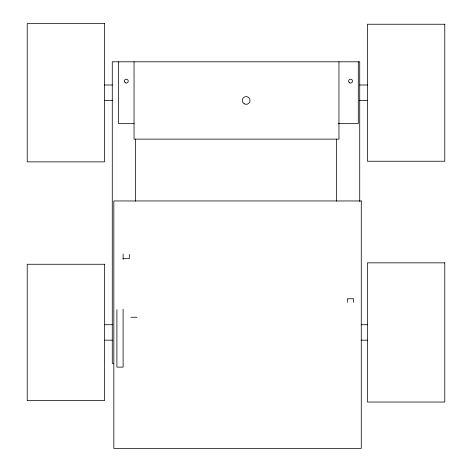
<?xml version="1.0" encoding="UTF-8"?>
<svg xmlns="http://www.w3.org/2000/svg" width="472" height="472" viewBox="0 0 472 472"><rect width="100%" height="100%" fill="white"/><g stroke="black" fill="none" stroke-linecap="round" stroke-linejoin="round"><path stroke-width="0.71" d="M104.548 85.001L112.277 85.001M359.723 85.001L367.452 85.001M104.548 100.465L112.277 100.465M359.723 100.465L367.452 100.465M134.048 123.664L118.584 123.664L118.584 61.802M338.389 123.664L358.289 123.664L358.289 61.802M123.103 258.697L129.293 258.697L129.293 254.455M130.838 317.261L137.022 317.261M104.548 324.712L112.277 324.712M361.127 324.712L367.452 324.712M104.548 340.176L112.277 340.176M361.127 340.176L367.452 340.176M113.752 363.375L112.277 363.375L112.277 61.802L359.723 61.802L359.723 201.414M353.534 302.34L353.534 298.764L347.351 298.764L347.351 302.34M338.961 61.802L338.961 139.128L134.048 139.128L134.048 61.802M336.495 139.146L336.495 201.16M135.446 139.146L135.446 201.16M123.103 253.971L123.103 259.399M123.103 309.231L123.103 367.122L116.92 367.122L116.92 309.697M104.548 23.6L27.223 23.6L27.223 161.872L104.548 161.872L104.548 23.6M444.777 24.237L367.452 24.237L367.452 161.235L444.777 161.235L444.777 24.237M361.269 200.96L113.829 200.96L113.829 448.4L361.269 448.4L361.269 200.96M444.777 262.851L367.452 262.851L367.452 402.038L444.777 402.038L444.777 262.851M104.548 264.261L27.223 264.261L27.223 400.628L104.548 400.628L104.548 264.261M349.593 82.812A1.935 1.935 0 0 0 352.49 81.137A1.935 1.935 0 0 0 349.593 79.461A1.935 1.935 0 0 0 349.593 82.812M125.351 82.812A1.935 1.935 0 0 0 128.248 81.137A1.935 1.935 0 0 0 125.351 79.461A1.935 1.935 0 0 0 125.351 82.812M244.236 103.816A3.864 3.864 0 0 0 250.036 100.465A3.864 3.864 0 0 0 244.236 97.12A3.864 3.864 0 0 0 244.236 103.816"/></g></svg>
